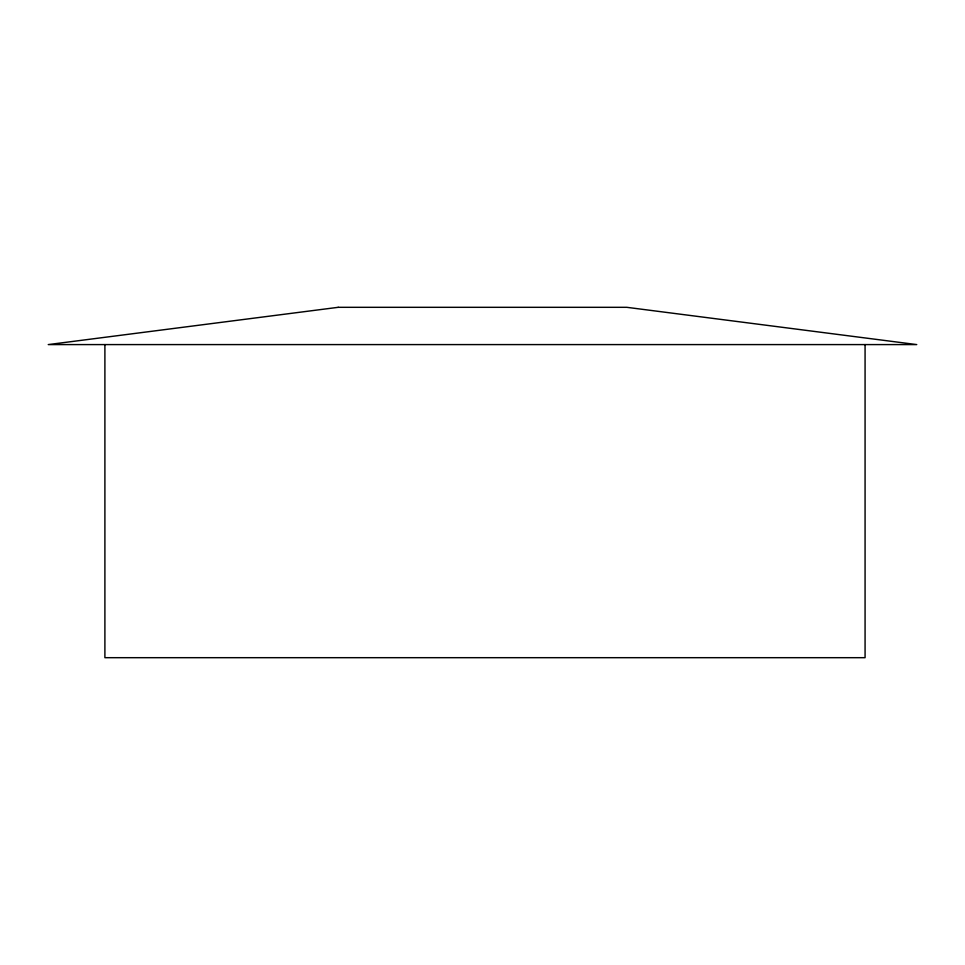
<?xml version="1.0" encoding="UTF-8"?>
<svg xmlns="http://www.w3.org/2000/svg" width="965" height="965" viewBox="0 0 965 965"><rect width="100%" height="100%" fill="white"/><g stroke="black" fill="none" stroke-linecap="round" stroke-linejoin="round"><path stroke-width="1.45" d="M865.074 344.589L865.074 657.684L104.895 657.684L104.895 344.589M338.196 307.316L48.25 344.589L916.75 344.589L626.804 307.316L338.196 307.316"/></g></svg>
